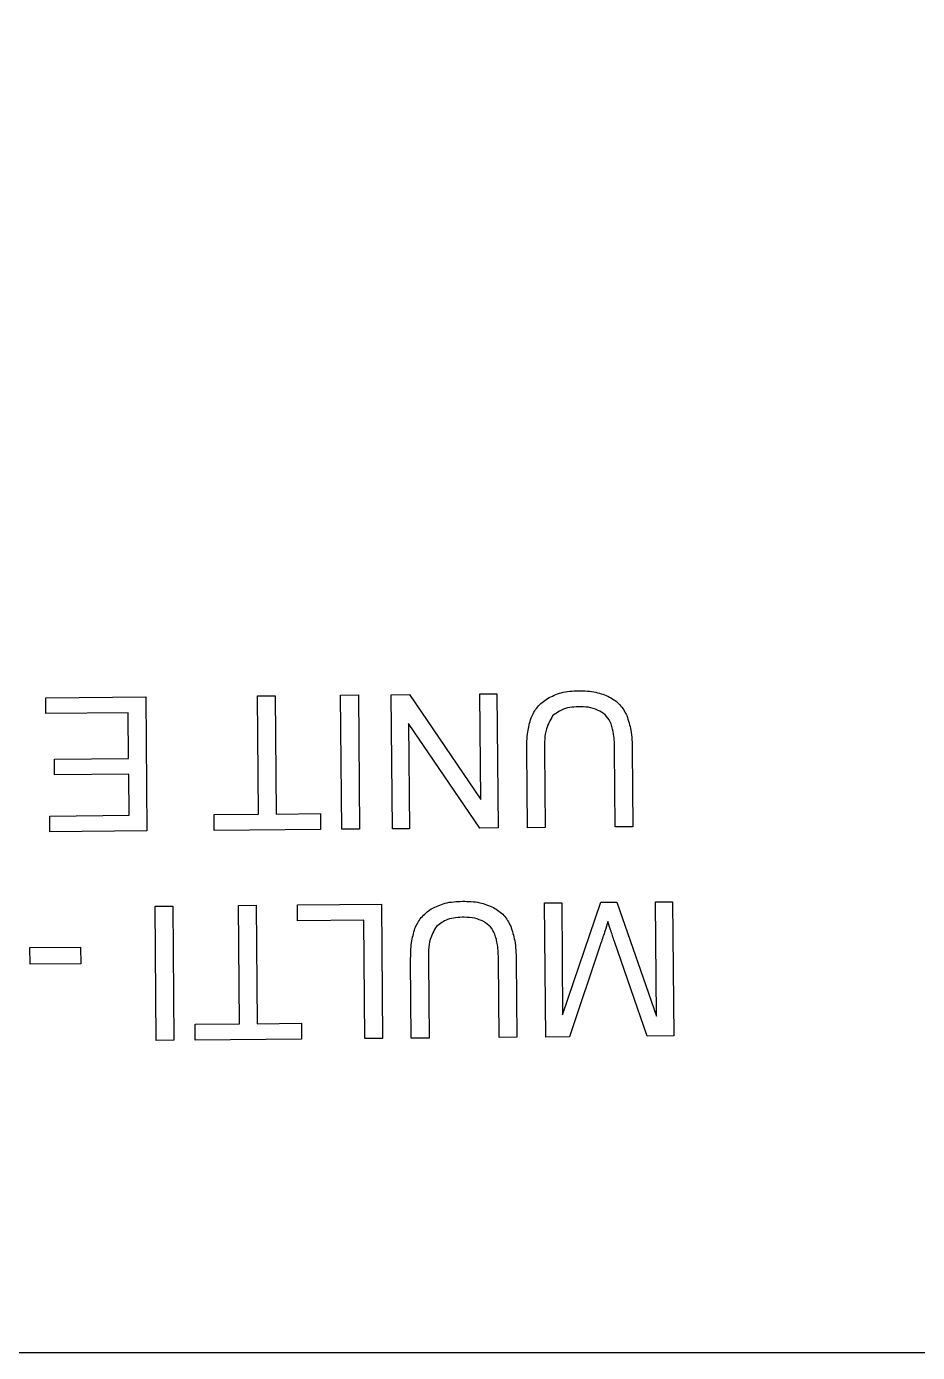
# Model space of a CAD drawing. Header units: millimetres. Extents: x -165 to 15, y -100 to 0.
# Drawn here: x -108.09 to -74.88, y -100 to -50.6 of the extents above; entities that cross this region are included whole.
import ezdxf

# ---------------------------------------------------------------- set-up
doc = ezdxf.new("R2010")
doc.units = ezdxf.units.MM
doc.layers.get('0').update_dxf_attribs({"linetype": 'CONTINUOUS'})

msp = doc.modelspace()

# ---------------------------------------------------------------- linework, layer by layer
for p, q in [((-86.148, -80.421), (-86.173, -77.536)), ((-85.512, -77.527), (-85.487, -80.415)), ((-89.419, -80.449), (-89.444, -77.561)), ((-88.782, -77.558), (-88.757, -80.444)), ((-88.757, -80.444), (-89.419, -80.449)), ((-85.487, -80.415), (-86.148, -80.421)), ((-88.781, -83.247), (-88.143, -83.242)), ((-88.738, -88.247), (-88.781, -83.247)), ((-88.143, -83.242), (-88.107, -87.427)), ((-88.107, -87.427), (-86.69, -83.229)), ((-86.69, -83.229), (-86.093, -83.224)), ((-86.093, -83.224), (-84.611, -87.468)), ((-84.647, -83.212), (-84.01, -83.206)), ((-84.611, -87.468), (-84.647, -83.212)), ((-84.01, -83.206), (-83.966, -88.206)), ((-86.681, -84.751), (-87.847, -88.24)), ((-84.962, -88.215), (-86.176, -84.685)), ((-93.748, -88.291), (-93.773, -85.402)), ((-93.111, -85.4), (-93.086, -88.285)), ((-90.477, -88.262), (-90.502, -85.377)), ((-89.84, -85.368), (-89.815, -88.257)), ((-93.086, -88.285), (-93.748, -88.291)), ((-89.815, -88.257), (-90.477, -88.262)), ((-87.847, -88.24), (-88.738, -88.247)), ((-83.966, -88.206), (-84.962, -88.215))]:
    msp.add_line(p, q)
msp.add_lwpolyline([(13, 0), (-163, 0, 0.414214), (-165, -2), (-165, -98, 0.414214), (-163, -100), (13, -100, 0.414214), (15, -98), (15, -3.001, 0.000086), (15, -2.999), (15, -2, 0.414214)], format="xyb", close=True)
for points in [[(-107.369, -76.195), (-107.374, -75.605), (-103.643, -75.572), (-103.6, -80.572), (-107.215, -80.604), (-107.22, -80.014), (-104.267, -79.988), (-104.28, -78.457), (-107.046, -78.481), (-107.051, -77.894), (-104.285, -77.87), (-104.3, -76.168)], [(-99.444, -79.946), (-99.483, -75.536), (-98.821, -75.531), (-98.783, -79.94), (-97.135, -79.926), (-97.13, -80.516), (-101.093, -80.55), (-101.098, -79.96)], [(-96.339, -80.509), (-96.382, -75.509), (-95.721, -75.504), (-95.677, -80.504)], [(-91.158, -79.393), (-91.192, -75.465), (-90.557, -75.459), (-90.514, -80.459), (-91.193, -80.465), (-93.853, -76.562), (-93.819, -80.487), (-94.453, -80.493), (-94.496, -75.493), (-93.818, -75.487)], [(-103.256, -88.373), (-103.299, -83.373), (-102.638, -83.368), (-102.595, -88.367)], [(-100.154, -87.756), (-100.193, -83.346), (-99.531, -83.341), (-99.493, -87.75), (-97.845, -87.736), (-97.84, -88.326), (-101.803, -88.36), (-101.808, -87.77)], [(-97.984, -83.917), (-97.989, -83.327), (-94.865, -83.3), (-94.822, -88.3), (-95.484, -88.306), (-95.522, -83.896)], [(-107.957, -85.532), (-107.962, -84.914), (-106.076, -84.898), (-106.071, -85.515)]]:
    msp.add_lwpolyline(points, close=True)
for points, knots in [([(-88.675, -75.635), (-88.507, -75.553), (-88.14, -75.373), (-87.731, -75.356), (-87.509, -75.347)], [0, 0, 0, 0, 0.0555207, 0.1212455, 0.1212455, 0.1212455, 0.1212455]), ([(-87.509, -75.347), (-87.293, -75.352), (-86.894, -75.36), (-86.526, -75.511), (-86.358, -75.58)], [0, 0, 0, 0, 0.0641505, 0.1183579, 0.1183579, 0.1183579, 0.1183579]), ([(-86.358, -75.58), (-86.219, -75.668), (-85.943, -75.843), (-85.79, -76.131), (-85.714, -76.275)], [0, 0, 0, 0, 0.04841111, 0.09623249, 0.09623249, 0.09623249, 0.09623249]), ([(-89.284, -76.362), (-89.215, -76.219), (-89.073, -75.926), (-88.81, -75.734), (-88.675, -75.635)], [0, 0, 0, 0, 0.04677933, 0.09614326, 0.09614326, 0.09614326, 0.09614326]), ([(-87.446, -75.944), (-87.662, -75.95), (-88.044, -75.962), (-88.35, -76.186), (-88.483, -76.284)], [0, 0, 0, 0, 0.0630449, 0.1114179, 0.1114179, 0.1114179, 0.1114179]), ([(-86.723, -76.105), (-86.831, -76.057), (-87.061, -75.955), (-87.312, -75.948), (-87.446, -75.944)], [0, 0, 0, 0, 0.03509908, 0.07467053, 0.07467053, 0.07467053, 0.07467053]), ([(-89.444, -77.561), (-89.443, -77.334), (-89.441, -76.927), (-89.332, -76.535), (-89.284, -76.362)], [0, 0, 0, 0, 0.0677503, 0.1213948, 0.1213948, 0.1213948, 0.1213948]), ([(-88.483, -76.284), (-88.571, -76.442), (-88.79, -76.835), (-88.785, -77.288), (-88.782, -77.558)], [0, 0, 0, 0, 0.0536578, 0.1329097, 0.1329097, 0.1329097, 0.1329097]), ([(-86.303, -76.577), (-86.352, -76.48), (-86.45, -76.285), (-86.632, -76.165), (-86.723, -76.105)], [0, 0, 0, 0, 0.03190015, 0.0641924, 0.0641924, 0.0641924, 0.0641924]), ([(-85.714, -76.275), (-85.657, -76.454), (-85.527, -76.861), (-85.517, -77.288), (-85.512, -77.527)], [0, 0, 0, 0, 0.0561304, 0.1273599, 0.1273599, 0.1273599, 0.1273599]), ([(-86.173, -77.536), (-86.176, -77.346), (-86.18, -77.02), (-86.267, -76.707), (-86.303, -76.577)], [0, 0, 0, 0, 0.05665491, 0.09712242, 0.09712242, 0.09712242, 0.09712242]), ([(-93.613, -84.203), (-93.544, -84.061), (-93.402, -83.768), (-93.138, -83.575), (-93.003, -83.477)], [0, 0, 0, 0, 0.04677923, 0.09614323, 0.09614323, 0.09614323, 0.09614323]), ([(-93.003, -83.477), (-92.835, -83.394), (-92.468, -83.214), (-92.059, -83.198), (-91.838, -83.189)], [0, 0, 0, 0, 0.0555207, 0.1212455, 0.1212455, 0.1212455, 0.1212455]), ([(-91.838, -83.189), (-91.621, -83.193), (-91.223, -83.201), (-90.855, -83.352), (-90.686, -83.421)], [0, 0, 0, 0, 0.0641506, 0.1183579, 0.1183579, 0.1183579, 0.1183579]), ([(-90.686, -83.421), (-90.547, -83.509), (-90.271, -83.684), (-90.118, -83.973), (-90.042, -84.116)], [0, 0, 0, 0, 0.04841106, 0.09623247, 0.09623247, 0.09623247, 0.09623247]), ([(-91.774, -83.785), (-91.991, -83.792), (-92.373, -83.804), (-92.679, -84.028), (-92.812, -84.125)], [0, 0, 0, 0, 0.0630449, 0.1114178, 0.1114178, 0.1114178, 0.1114178]), ([(-91.052, -83.946), (-91.16, -83.898), (-91.389, -83.797), (-91.641, -83.789), (-91.774, -83.785)], [0, 0, 0, 0, 0.03509924, 0.0746707, 0.0746707, 0.0746707, 0.0746707]), ([(-90.631, -84.418), (-90.68, -84.321), (-90.778, -84.127), (-90.96, -84.006), (-91.052, -83.946)], [0, 0, 0, 0, 0.03190025, 0.06419233, 0.06419233, 0.06419233, 0.06419233]), ([(-86.421, -83.947), (-86.457, -84.059), (-86.54, -84.328), (-86.629, -84.595), (-86.681, -84.751)], [0, 0, 0, 0, 0.03540429, 0.08445129, 0.08445129, 0.08445129, 0.08445129]), ([(-86.176, -84.685), (-86.225, -84.541), (-86.309, -84.296), (-86.388, -84.049), (-86.421, -83.947)], [0, 0, 0, 0, 0.04548812, 0.07776747, 0.07776747, 0.07776747, 0.07776747]), ([(-93.773, -85.402), (-93.772, -85.175), (-93.769, -84.768), (-93.661, -84.376), (-93.613, -84.203)], [0, 0, 0, 0, 0.0677503, 0.1213948, 0.1213948, 0.1213948, 0.1213948]), ([(-92.812, -84.125), (-92.9, -84.283), (-93.119, -84.676), (-93.114, -85.129), (-93.111, -85.4)], [0, 0, 0, 0, 0.0536579, 0.1329097, 0.1329097, 0.1329097, 0.1329097]), ([(-90.502, -85.377), (-90.504, -85.187), (-90.508, -84.862), (-90.595, -84.549), (-90.631, -84.418)], [0, 0, 0, 0, 0.05665491, 0.09712242, 0.09712242, 0.09712242, 0.09712242]), ([(-90.042, -84.116), (-89.985, -84.295), (-89.856, -84.702), (-89.846, -85.129), (-89.84, -85.368)], [0, 0, 0, 0, 0.0561305, 0.1273599, 0.1273599, 0.1273599, 0.1273599])]:
    msp.add_open_spline(points, degree=3, knots=knots)

doc.saveas('drawing.dxf')
